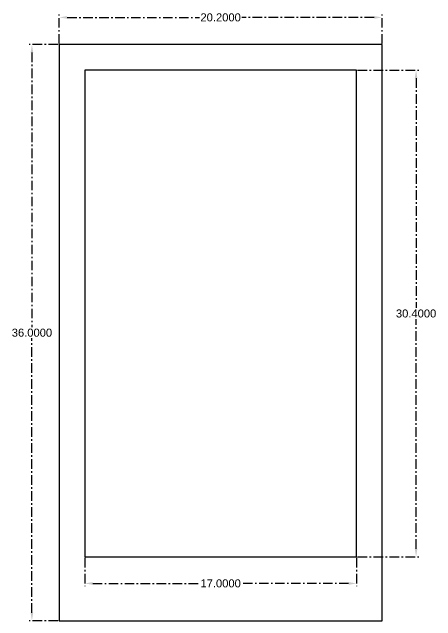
# Model space of a CAD drawing. Header units: millimetres. Extents: x 8 to 146, y 5 to 43.
# Drawn here: x 56.04 to 82.53, y 5.02 to 43.05 of the extents above; entities that cross this region are included whole.
import ezdxf

# ---------------------------------------------------------------- set-up
doc = ezdxf.new("R2010")
doc.units = ezdxf.units.MM
doc.header["$MEASUREMENT"] = 0
doc.linetypes.add('ACAD_ISO10W100', pattern=[18, 12, -3, 0, -3])
doc.layers.add('dim', color=3, linetype='ACAD_ISO10W100')
doc.layers.add('schita', color=2, linetype='Continuous')
doc.styles.get("Standard").update_dxf_attribs({"font": 'arial.ttf'})
doc.dimstyles.get("Standard").update_dxf_attribs({"dimtxt": 0.18, "dimasz": 0.18, "dimexe": 0.18, "dimexo": 0.0625, "dimgap": 0.09, "dimtad": 0, "dimtih": 1, "dimtoh": 1, "dimdec": 4, "dimzin": 0, "dimdsep": 46, "dimtxsty": 'Standard', "dimcen": 0.09, "dimadec": 0, "dimazin": 0, "dimtfac": 1, "dimtdec": 4, "dimtofl": 0, "dimtmove": 0, "dimatfit": 3, "dimfxl": 1, "dimtolj": 1, "dimtzin": 0, "dimarcsym": 0})

# ---------------------------------------------------------------- blocks, each defined once
blk = doc.blocks.new('*D1')
at = {"layer": 'Defpoints', "color": 0, "ltscale": 0.05, "transparency": 16777216}
for p in [(58.974, 41.019), (57.277, 5.019), (58.974, 5.019)]:
    blk.add_point(p, dxfattribs=at)
at = {"layer": 'dim', "color": 0, "lineweight": -2, "ltscale": 0.05, "transparency": 16777216}
for p, q in [((58.912, 41.019), (57.097, 41.019)), ((57.277, 40.519), (57.277, 23.364)), ((57.277, 5.519), (57.277, 22.673)), ((58.912, 5.019), (57.097, 5.019))]:
    blk.add_line(p, q, dxfattribs=at)
at = {"layer": 'dim', "color": 0, "ltscale": 0.05, "transparency": 16777216}
for points in [[(57.193, 40.519), (57.36, 40.519), (57.277, 41.019)], [(57.193, 5.519), (57.36, 5.519), (57.277, 5.019)]]:
    blk.add_solid(points, dxfattribs=at)
at = {"layer": 'dim', "color": 0, "ltscale": 0.05, "transparency": 16777216, "insert": (57.277, 23.019), "char_height": 0.5, "attachment_point": 5}
blk.add_mtext('\\A1;36.0000', dxfattribs=at)
blk = doc.blocks.new('*D2')
at = {"layer": 'Defpoints', "color": 0, "ltscale": 0.05, "transparency": 16777216}
for p in [(79.174, 42.718), (58.974, 41.019), (79.174, 41.019)]:
    blk.add_point(p, dxfattribs=at)
at = {"layer": 'dim', "color": 0, "lineweight": -2, "ltscale": 0.05, "transparency": 16777216}
for p, q in [((58.974, 41.081), (58.974, 42.898)), ((59.474, 42.718), (67.749, 42.718)), ((78.674, 42.718), (70.4, 42.718)), ((79.174, 41.081), (79.174, 42.898))]:
    blk.add_line(p, q, dxfattribs=at)
at = {"layer": 'dim', "color": 0, "ltscale": 0.05, "transparency": 16777216}
for points in [[(59.474, 42.802), (59.474, 42.635), (58.974, 42.718)], [(78.674, 42.802), (78.674, 42.635), (79.174, 42.718)]]:
    blk.add_solid(points, dxfattribs=at)
at = {"layer": 'dim', "color": 0, "ltscale": 0.05, "transparency": 16777216, "insert": (69.074, 42.718), "char_height": 0.5, "attachment_point": 5}
blk.add_mtext('\\A1;20.2000', dxfattribs=at)
blk = doc.blocks.new('*D3')
at = {"layer": 'Defpoints', "color": 0, "ltscale": 0.05, "transparency": 16777216}
for p in [(60.574, 9.019), (77.574, 9.019), (77.574, 7.356)]:
    blk.add_point(p, dxfattribs=at)
at = {"layer": 'dim', "color": 0, "lineweight": -2, "ltscale": 0.05, "transparency": 16777216}
for p, q in [((60.574, 8.956), (60.574, 7.176)), ((77.574, 8.956), (77.574, 7.176)), ((61.074, 7.356), (67.776, 7.356)), ((77.074, 7.356), (70.372, 7.356))]:
    blk.add_line(p, q, dxfattribs=at)
at = {"layer": 'dim', "color": 0, "ltscale": 0.05, "transparency": 16777216}
for points in [[(61.074, 7.439), (61.074, 7.272), (60.574, 7.356)], [(77.074, 7.439), (77.074, 7.272), (77.574, 7.356)]]:
    blk.add_solid(points, dxfattribs=at)
at = {"layer": 'dim', "color": 0, "ltscale": 0.05, "transparency": 16777216, "insert": (69.074, 7.356), "char_height": 0.5, "attachment_point": 5}
blk.add_mtext('\\A1;17.0000', dxfattribs=at)
blk = doc.blocks.new('*D4')
at = {"layer": 'Defpoints', "color": 0, "ltscale": 0.05, "transparency": 16777216}
for p in [(77.574, 39.419), (77.574, 9.019), (81.292, 9.019)]:
    blk.add_point(p, dxfattribs=at)
at = {"layer": 'dim', "color": 0, "lineweight": -2, "ltscale": 0.05, "transparency": 16777216}
for p, q in [((77.637, 39.419), (81.472, 39.419)), ((81.292, 38.919), (81.292, 24.564)), ((81.292, 9.519), (81.292, 23.873)), ((77.637, 9.019), (81.472, 9.019))]:
    blk.add_line(p, q, dxfattribs=at)
at = {"layer": 'dim', "color": 0, "ltscale": 0.05, "transparency": 16777216}
for points in [[(81.208, 38.919), (81.375, 38.919), (81.292, 39.419)], [(81.208, 9.519), (81.375, 9.519), (81.292, 9.019)]]:
    blk.add_solid(points, dxfattribs=at)
at = {"layer": 'dim', "color": 0, "ltscale": 0.05, "transparency": 16777216, "insert": (81.292, 24.219), "char_height": 0.5, "attachment_point": 5}
blk.add_mtext('\\A1;30.4000', dxfattribs=at)

msp = doc.modelspace()

# ---------------------------------------------------------------- linework, layer by layer
at = {"layer": 'schita', "ltscale": 0.05}
for points in [[(79.17411, 5.01891), (79.17411, 41.01891), (58.97411, 41.01891), (58.97411, 5.01891)], [(77.57411, 9.01891), (77.57411, 39.41891), (60.57411, 39.41891), (60.57411, 9.01891)]]:
    msp.add_lwpolyline(points, close=True, dxfattribs=at)

# ---------------------------------------------------------------- dimensions: what is measured, and where the dimension line sits
at = {"layer": 'dim', "ltscale": 0.05}
for p1, p2, distance, picture, middle in [((58.97411, 41.01891), (79.17411, 41.01891), 1.69944, '*D2', (69.07411, 42.71834)), ((58.97411, 41.01891), (58.97411, 5.01891), -1.69753, '*D1', (57.27658, 23.01891)), ((77.57411, 39.41891), (77.57411, 9.01891), 3.71764, '*D4', (81.29176, 24.21891)), ((60.57411, 9.01891), (77.57411, 9.01891), -1.66338, '*D3', (69.07411, 7.35553))]:
    dim = msp.add_aligned_dim(p1=p1, p2=p2, distance=distance, dimstyle='Standard', override={"dimtxt": 0.5, "dimasz": 0.5}, dxfattribs=at)
    dim.commit()
    dim.dimension.update_dxf_attribs({"geometry": picture, "text_midpoint": middle})

doc.saveas('drawing.dxf')
